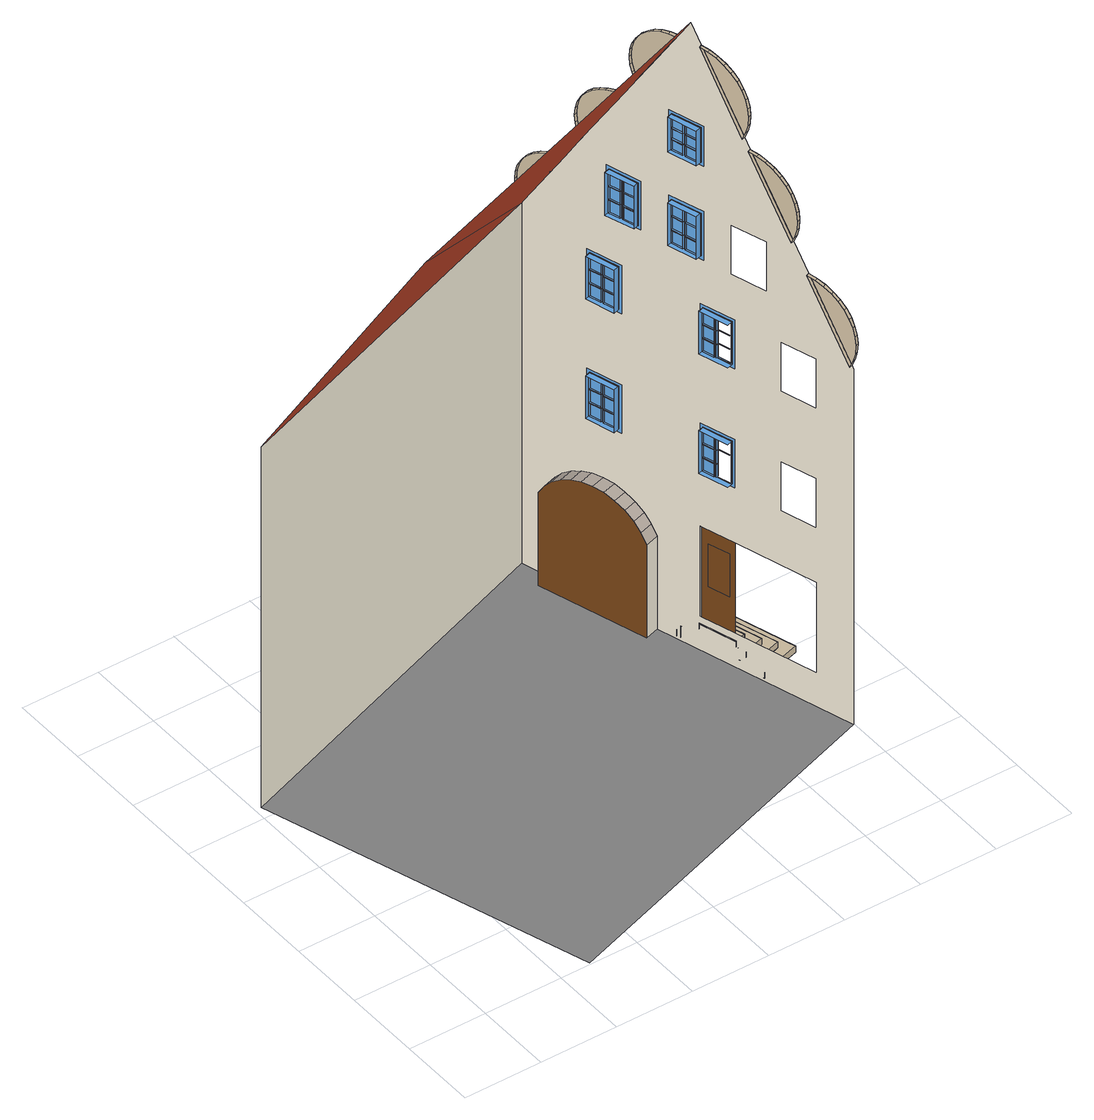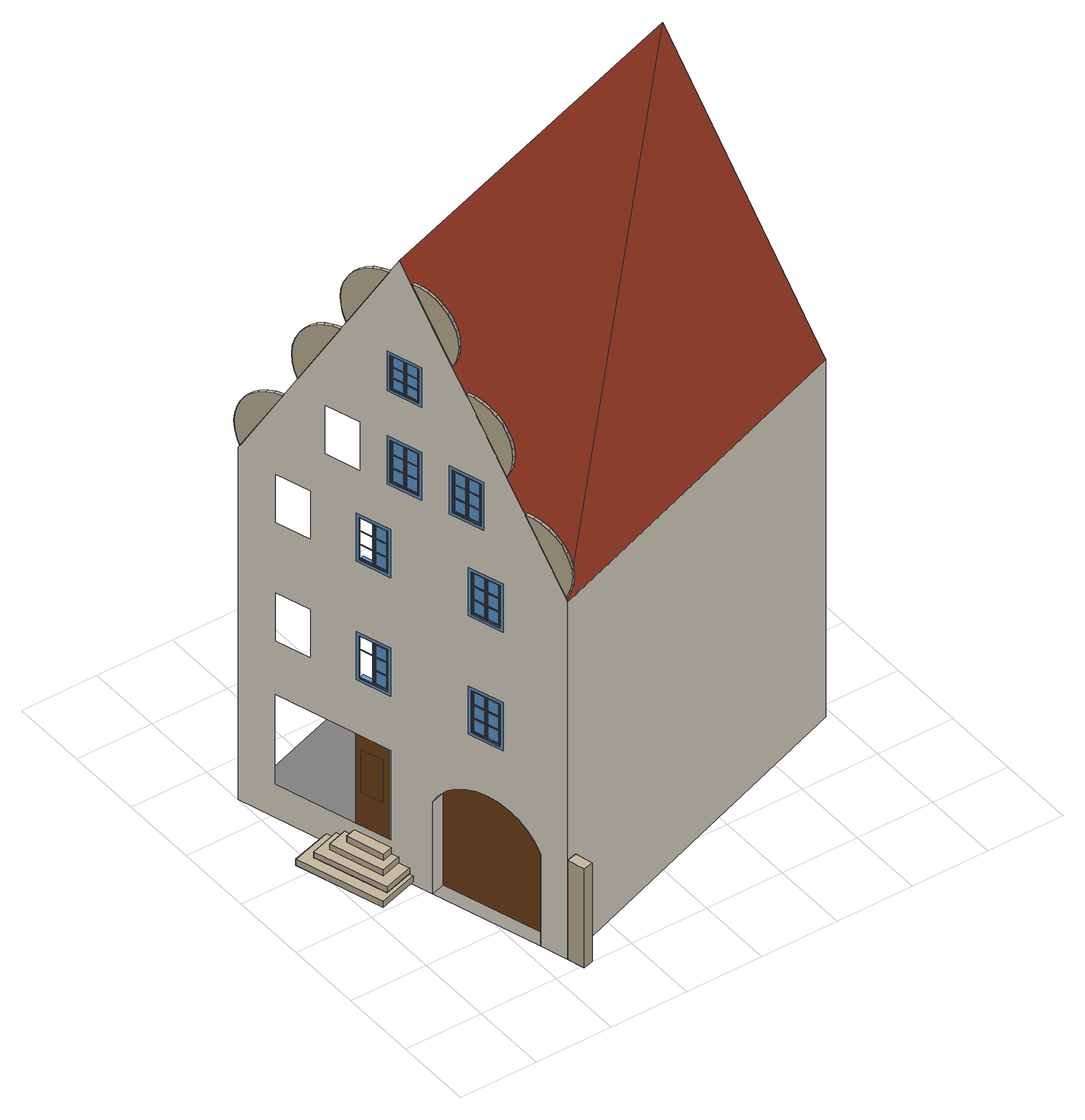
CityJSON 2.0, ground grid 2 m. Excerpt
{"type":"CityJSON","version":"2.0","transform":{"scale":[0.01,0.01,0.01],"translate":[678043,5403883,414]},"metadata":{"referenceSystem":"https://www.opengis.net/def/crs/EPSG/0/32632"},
"CityObjects":{
"building1":{"type":"Building","attributes":{"name":"building","dataAvailable":"Sufficient","opendrive_identifier_modelDate":"13-06-17","opendrive_identifier_modelName":"892_SAVe_Ingolstadt","opendrive_identifier_modelVendor":"3D Mapping Solutions","opendrive_identifier_roadObjectName":"building","opendrive_identifier_sourceFileName":"2019-11-29_SAVe_Ingolstadt_Prio5","opendrive_roadObject_dynamic":"false","opendrive_roadObject_orientation":"none","opendrive_roadObject_type":"BUILDING","opendrive_road_length":"211.9635830812","opendrive_road_rule":"RIGHTHANDTRAFFIC","measuredHeight":17.3},"children":["building1-1","building1-2","building1-3"],"geometry":[{"type":"MultiSurface","lod":"3","boundaries":[[[0,1,2,3]],[[4,2,1,0,5]],[[6,7,8,9,10,11,4,5]],[[3,12,13,14,15,16,17,18,0]],[[19,20,21,22,23,24,25,26,27,28,29,30,31,8,7]],[[6,32,33,19,34,7]],[[8,35,31,36,37,9]],[[38,20,19,33]],[[39,21,20,38]],[[40,22,21,39]],[[41,23,22,40]],[[42,24,23,41]],[[9,8,7,6]],[[43,25,24,42]],[[44,26,25,43]],[[45,27,26,44]],[[46,28,27,45]],[[47,29,28,46]],[[48,30,29,47]],[[36,31,30,48]],[[49,50,51,52]],[[53,54,55,56]],[[50,57,58,51]],[[54,59,60,55]],[[61,49,52,62]],[[63,53,56,64]],[[65,66,67,68]],[[57,61,62,58]],[[59,63,64,60]],[[66,69,70,67]],[[71,65,68,72]],[[69,71,72,70]],[[73,74,75,76]],[[77,78,79,80]],[[74,81,82,75]],[[78,83,84,79]],[[85,73,76,86]],[[87,77,80,88]],[[81,85,86,82]],[[83,87,88,84]],[[89,90,91,92]],[[93,94,95,96]],[[90,97,98,91]],[[94,99,100,95]],[[101,89,92,102]],[[103,93,96,104]],[[105,106,107,108]],[[109,110,111,112]],[[113,114,115,116]],[[117,118,119,120]],[[121,122,123,124]],[[125,126,127,128]],[[114,129,130,115]],[[110,131,132,111]],[[106,133,134,107]],[[126,135,136,127]],[[122,137,138,123]],[[118,139,140,119]],[[141,105,108,142]],[[143,109,112,144]],[[145,113,116,146]],[[147,117,120,148]],[[149,121,124,150]],[[151,125,128,152]],[[131,143,144,132]],[[129,145,146,130]],[[133,141,142,134]],[[137,149,150,138]],[[135,151,152,136]],[[139,147,148,140]],[[153,154,155,156]],[[157,158,159,160]],[[161,162,163,164]],[[165,166,167,168]],[[169,170,171,172]],[[173,174,175,176]],[[177,178,179,180]],[[181,182,183,184]],[[185,186,187,188]],[[162,189,190,163]],[[158,191,192,159]],[[154,193,194,155]],[[174,195,196,175]],[[170,197,198,171]],[[166,199,200,167]],[[201,161,164,202]],[[203,157,160,204]],[[205,153,156,206]],[[207,173,176,208]],[[209,169,172,210]],[[211,165,168,212]],[[186,213,214,187]],[[182,215,216,183]],[[178,217,218,179]],[[191,203,204,192]],[[193,205,206,194]],[[189,201,202,190]],[[197,209,210,198]],[[199,211,212,200]],[[195,207,208,196]],[[219,177,180,220]],[[221,181,184,222]],[[223,185,188,224]],[[225,226,227,228]],[[229,230,231,232]],[[233,234,235,236]],[[215,221,222,216]],[[213,223,224,214]],[[217,219,220,218]],[[234,237,238,235]],[[230,239,240,231]],[[226,241,242,227]],[[243,233,236,244]],[[245,229,232,246]],[[247,225,228,248]],[[239,245,246,240]],[[241,247,248,242]],[[237,243,244,238]],[[249,250,251,252]],[[253,254,255,256]],[[257,258,259,260]],[[261,262,263,264]],[[265,266,267,268]],[[269,270,271,272]],[[258,273,274,259]],[[254,275,276,255]],[[250,277,278,251]],[[270,279,280,271]],[[266,281,282,267]],[[262,283,284,263]],[[285,249,252,286]],[[287,253,256,288]],[[289,257,260,290]],[[291,261,264,292]],[[293,265,268,294]],[[295,269,272,296]],[[297,298,299,300]],[[301,302,303,304]],[[305,306,307,308]],[[309,310,311,312]],[[313,314,315,316]],[[317,318,319,320]],[[275,287,288,276]],[[273,289,290,274]],[[277,285,286,278]],[[281,293,294,282]],[[279,295,296,280]],[[283,291,292,284]],[[306,321,322,307]],[[302,323,324,303]],[[298,325,326,299]],[[318,327,328,319]],[[314,329,330,315]],[[310,331,332,311]],[[333,305,308,334]],[[335,301,304,336]],[[337,297,300,338]],[[339,317,320,340]],[[341,313,316,342]],[[343,309,312,344]],[[323,335,336,324]],[[325,337,338,326]],[[321,333,334,322]],[[329,341,342,330]],[[331,343,344,332]],[[327,339,340,328]],[[345,346,347,348]],[[349,350,351,352]],[[353,354,355,356]],[[357,358,359,360]],[[361,362,363,364]],[[365,366,367,368]],[[354,369,370,355]],[[350,371,372,351]],[[346,373,374,347]],[[366,375,376,367]],[[362,377,378,363]],[[358,379,380,359]],[[381,345,348,382]],[[383,349,352,384]],[[385,353,356,386]],[[387,357,360,388]],[[389,361,364,390]],[[391,365,368,392]],[[393,394,395,396]],[[397,398,399,400]],[[401,402,403,404]],[[405,406,407,408]],[[409,410,411,412]],[[413,414,415,416]],[[371,383,384,372]],[[369,385,386,370]],[[373,381,382,374]],[[377,389,390,378]],[[375,391,392,376]],[[379,387,388,380]],[[113,114,129,145]],[[143,109,110,131]],[[141,105,106,133]],[[125,126,135,151]],[[149,121,122,137]],[[147,117,118,139]],[[157,158,191,203]],[[201,161,162,189]],[[205,153,154,193]],[[169,170,197,209]],[[207,173,174,195]],[[211,165,166,199]],[[185,186,213,223]],[[221,181,182,215]],[[219,177,178,217]],[[229,230,239,245]],[[243,233,234,237]],[[247,225,226,241]],[[257,258,273,289]],[[287,253,254,275]],[[285,249,250,277]],[[269,270,279,295]],[[293,265,266,281]],[[291,261,262,283]],[[301,302,323,335]],[[333,305,306,321]],[[337,297,298,325]],[[313,314,329,341]],[[339,317,318,327]],[[343,309,310,331]],[[353,354,369,385]],[[383,349,350,371]],[[381,345,346,373]],[[365,366,375,391]],[[389,361,362,377]],[[387,357,358,379]],[[106,105,417,418]],[[110,109,419,420]],[[114,113,421,422]],[[118,117,423,424]],[[122,121,425,426]],[[126,125,427,428]],[[105,141,429,417]],[[113,145,430,421]],[[109,143,431,419]],[[117,147,432,423]],[[125,151,433,427]],[[121,149,434,425]],[[129,114,422,435]],[[131,110,420,436]],[[133,106,418,437]],[[135,126,428,438]],[[137,122,426,439]],[[139,118,424,440]],[[141,133,437,429]],[[143,131,436,431]],[[145,129,435,430]],[[147,139,440,432]],[[149,137,439,434]],[[151,135,438,433]],[[162,161,441,442]],[[154,153,443,444]],[[158,157,445,446]],[[174,173,447,448]],[[166,165,449,450]],[[170,169,451,452]],[[178,177,453,454]],[[182,181,455,456]],[[186,185,457,458]],[[153,205,459,443]],[[161,201,460,441]],[[157,203,461,445]],[[165,211,462,449]],[[173,207,463,447]],[[169,209,464,451]],[[191,158,446,465]],[[193,154,444,466]],[[189,162,442,467]],[[197,170,452,468]],[[199,166,450,469]],[[195,174,448,470]],[[177,219,471,453]],[[185,223,472,457]],[[181,221,473,455]],[[213,186,458,474]],[[215,182,456,475]],[[217,178,454,476]],[[205,193,466,459]],[[203,191,465,461]],[[201,189,467,460]],[[211,199,469,462]],[[209,197,468,464]],[[207,195,470,463]],[[219,217,476,471]],[[221,215,475,473]],[[223,213,474,472]],[[234,233,477,478]],[[226,225,479,480]],[[230,229,481,482]],[[225,247,483,479]],[[233,243,484,477]],[[229,245,485,481]],[[239,230,482,486]],[[241,226,480,487]],[[237,234,478,488]],[[247,241,487,483]],[[245,239,486,485]],[[243,237,488,484]],[[250,249,489,490]],[[254,253,491,492]],[[258,257,493,494]],[[262,261,495,496]],[[266,265,497,498]],[[270,269,499,500]],[[249,285,501,489]],[[257,289,502,493]],[[253,287,503,491]],[[261,291,504,495]],[[269,295,505,499]],[[265,293,506,497]],[[273,258,494,507]],[[275,254,492,508]],[[277,250,490,509]],[[279,270,500,510]],[[281,266,498,511]],[[283,262,496,512]],[[285,277,509,501]],[[287,275,508,503]],[[289,273,507,502]],[[291,283,512,504]],[[293,281,511,506]],[[295,279,510,505]],[[306,305,513,514]],[[298,297,515,516]],[[302,301,517,518]],[[318,317,519,520]],[[310,309,521,522]],[[314,313,523,524]],[[525,526,527,528],[430,435,422,421],[437,418,417,429],[436,420,419,431]],[[529,530,531,532],[433,438,428,427],[440,424,423,432],[439,426,425,434]],[[297,337,533,515]],[[305,333,534,513]],[[301,335,535,517]],[[309,343,536,521]],[[317,339,537,519]],[[313,341,538,523]],[[323,302,518,539]],[[325,298,516,540]],[[321,306,514,541]],[[329,314,524,542]],[[331,310,522,543]],[[327,318,520,544]],[[61,49,50,57],[545,546,547,548],[525,528,527,526]],[[63,53,54,59],[549,550,551,552],[529,532,531,530]],[[337,325,540,533]],[[335,323,539,535]],[[333,321,541,534]],[[343,331,543,536]],[[341,329,542,538]],[[339,327,544,537]],[[545,548,547,546],[461,465,446,445],[466,444,443,459],[467,442,441,460]],[[549,552,551,550],[464,468,452,451],[469,450,449,462],[470,448,447,463]],[[346,345,553,554]],[[350,349,555,556]],[[354,353,557,558]],[[358,357,559,560]],[[362,361,561,562]],[[366,365,563,564]],[[565,566,567,568],[472,474,458,457],[476,454,453,471],[475,456,455,473]],[[345,381,569,553]],[[353,385,570,557]],[[349,383,571,555]],[[357,387,572,559]],[[365,391,573,563]],[[361,389,574,561]],[[369,354,558,575]],[[371,350,556,576]],[[373,346,554,577]],[[375,366,564,578]],[[377,362,562,579]],[[379,358,560,580]],[[381,373,577,569]],[[383,371,576,571]],[[385,369,575,570]],[[387,379,580,572]],[[389,377,579,574]],[[391,375,578,573]],[[71,65,66,69],[581,582,583,584],[565,568,567,566]],[[402,401,585,586]],[[394,393,587,588]],[[398,397,589,590]],[[414,413,591,592]],[[406,405,593,594]],[[410,409,595,596]],[[581,584,583,582],[485,486,482,481],[487,480,479,483],[488,478,477,484]],[[397,597,598,589]],[[405,599,600,593]],[[413,601,602,591]],[[409,603,604,595]],[[605,606,607,608],[502,507,494,493],[509,490,489,501],[508,492,491,503]],[[609,610,611,612],[505,510,500,499],[512,496,495,504],[511,498,497,506]],[[85,73,74,81],[613,614,615,616],[605,608,607,606]],[[87,77,78,83],[617,618,619,620],[609,612,611,610]],[[613,616,615,614],[535,539,518,517],[540,516,515,533],[541,514,513,534]],[[617,620,619,618],[538,542,524,523],[543,522,521,536],[544,520,519,537]],[[621,622,623,624],[570,575,558,557],[577,554,553,569],[576,556,555,571]],[[625,626,627,628],[573,578,564,563],[580,560,559,572],[579,562,561,574]],[[50,49,629,630]],[[54,53,631,632]],[[101,89,90,97],[633,634,635,636],[621,624,623,622]],[[103,93,94,99],[637,638,639,640],[625,628,627,626]],[[49,61,641,629]],[[53,63,642,631]],[[66,65,643,644]],[[57,50,630,645]],[[59,54,632,646]],[[61,57,645,641]],[[63,59,646,642]],[[65,71,647,643]],[[69,66,644,648]],[[71,69,648,647]],[[74,73,649,650]],[[78,77,651,652]],[[73,85,653,649]],[[77,87,654,651]],[[81,74,650,655]],[[83,78,652,656]],[[657,658,659,660],[630,629,641,645]],[[661,662,663,664],[632,631,642,646]],[[85,81,655,653]],[[87,83,656,654]],[[90,89,665,666]],[[94,93,667,668]],[[669,670,671,672],[644,643,647,648]],[[89,101,673,665]],[[93,103,674,667]],[[97,90,666,675]],[[99,94,668,676]],[[18,17,16,15,14,13,12,677,678,679,680,681,682,683,684,685,686,10,9,37,36,48,47,46,45,44,43,42,41,40,39,38,33,32,6,5,0],[687,688,689,690],[691,692,693,694],[695,696,697,698],[670,669,672,671],[658,657,660,659],[664,663,662,661],[699,700,701,702],[703,704,705,706],[707,708,709,710],[711,712,713,714],[715,716,717,718,719,720,721,722,723,724]],[[692,691,694,693],[650,649,653,655]],[[695,698,697,696],[652,651,654,656]],[[718,721,720,719]],[[718,717,722,721],[725,726,727,728]],[[728,727,726,725]],[[708,707,710,709],[666,665,673,675]],[[699,702,701,700],[668,667,674,676]]],"semantics":{"surfaces":[{"type":"RoofSurface"},{"type":"WallSurface"},{"type":"GroundSurface"},{"type":"Door"},{"type":"OuterCeilingSurface"},{"type":"OuterFloorSurface"},{"type":"Window"}],"values":[0,1,2,0,3,1,1,4,4,4,4,4,5,4,4,4,4,4,4,4,6,6,6,6,6,6,6,6,6,6,6,6,6,6,6,6,6,6,6,6,6,6,6,6,6,6,6,6,6,6,6,6,6,6,6,6,6,6,6,6,6,6,6,6,6,6,6,6,6,6,6,6,6,6,6,6,6,6,6,6,6,6,6,6,6,6,6,6,6,6,6,6,6,6,6,6,6,6,6,6,6,6,6,6,6,6,6,6,6,6,6,6,6,6,6,6,6,6,6,6,6,6,6,6,6,6,6,6,6,6,6,6,6,6,6,6,6,6,6,6,6,6,6,6,6,6,6,6,6,6,6,6,6,6,6,6,6,6,6,6,6,6,6,6,6,6,6,6,6,6,6,6,6,6,6,6,6,6,6,6,6,6,6,6,6,6,6,6,6,6,6,6,6,6,6,6,6,6,6,6,6,6,6,6,6,6,6,6,6,6,6,6,6,6,6,6,6,6,6,6,6,6,6,6,6,6,6,6,6,6,6,6,6,6,6,6,6,6,6,6,6,6,6,6,6,6,6,6,6,6,6,6,6,6,6,6,6,6,6,6,6,6,6,6,6,6,6,6,6,6,6,6,6,6,6,6,6,6,6,6,6,6,6,6,6,6,6,6,6,6,6,6,6,6,6,6,6,6,6,6,6,6,6,6,6,6,6,6,6,6,6,6,6,6,6,6,6,6,6,6,6,6,6,6,6,6,6,6,6,6,6,6,6,6,6,6,6,6,6,6,6,6,6,6,6,6,6,6,6,6,6,6,6,6,6,6,6,6,6,6,6,6,6,6,6,6,6,6,6,6,6,6,6,6,6,6,6,6,6,6,6,6,6,6,6,6,6,6,6,6,6,6,6,6,6,6,6,6,6,6,6,6,6,6,6,6,6,6,6,6,6,6,6,6,6,6,6,6,6,6,6,6,6,6,6,6,6,6,6,6,6,6,6,6,1,6,6,1,3,3,6,6]}}]},
"building1-1":{"type":"BuildingInstallation","attributes":{"@cityeditor:layer":"Unclassified.LoD3"},"parents":["building1"],"geometry":[{"type":"MultiSurface","lod":"3","boundaries":[[[729,5,730,731]],[[732,733,734,735]],[[731,732,735,729]],[[5,734,733,730]],[[730,733,732,731]],[[735,734,5,729]]]}]},
"building1-2":{"type":"BuildingInstallation","attributes":{"@cityeditor:layer":"Unclassified.LoD3"},"parents":["building1"],"geometry":[{"type":"MultiSurface","lod":"3","boundaries":[[[736,678,737,738]],[[677,739,740,741,742,743,744,745,746,747,748,737,678]],[[749,743,742,750]],[[751,745,744,752]],[[753,754,14,755]],[[756,741,740,757]],[[758,746,745,751]],[[759,748,747,760]],[[760,747,746,758]],[[738,737,748,759]],[[752,744,743,749]],[[761,762,763,764]],[[765,766,767,768]],[[769,770,771,772]],[[773,16,15,774]],[[775,776,777,778]],[[779,780,776,775]],[[14,754,781,767,766,782,783,763,762,784,785,786,787]],[[755,14,787,788]],[[768,767,781,789]],[[790,783,782,791]],[[764,763,783,790]],[[750,742,741,756]],[[757,740,739,792]],[[793,794,770,769]],[[795,796,797,798]],[[772,771,799,800]],[[16,777,776,780,801,802,799,771,770,794,797,796,15]],[[803,802,801,804]],[[774,15,796,795]],[[804,801,780,779]],[[800,799,802,803]],[[805,806,807,808]],[[809,810,811,812]],[[813,814,815,816]],[[817,818,819,820]],[[821,822,823,824]],[[825,826,683,827]],[[827,683,685,828]],[[812,811,829,830]],[[831,832,833,834]],[[830,829,835,836]],[[816,815,837,838]],[[683,826,833,832,839,823,822,835,829,811,810,840,685]],[[807,806,819,818,841,842,843,844,837,815,814,845,17]],[[846,844,843,847]],[[847,843,842,848]],[[820,819,806,805]],[[848,842,841,849]],[[850,17,845,851]],[[808,807,17,850]],[[838,837,844,846]],[[849,841,818,817]],[[851,845,814,813]],[[852,853,854,855]],[[679,854,853,856,857,858,859,860,861,862,863,864,682]],[[865,864,863,866]],[[855,854,679,867]],[[868,682,864,865]],[[869,856,853,852]],[[866,863,862,870]],[[871,857,856,869]],[[798,797,794,793]],[[788,787,786,872]],[[778,777,16,773]],[[873,785,784,874]],[[791,782,766,765]],[[872,786,785,873]],[[874,784,762,761]],[[789,781,754,753]],[[828,685,840,875]],[[875,840,810,809]],[[876,858,857,871]],[[870,862,861,877]],[[834,833,826,825]],[[878,860,859,879]],[[867,679,682,868]],[[880,839,832,831]],[[824,823,839,880]],[[836,835,822,821]],[[877,861,860,878]],[[879,859,858,876]],[[881,677,678,736]],[[792,739,677,881]]]}]},
"building1-3":{"type":"BuildingInstallation","attributes":{"@cityeditor:layer":"Unclassified.LoD3"},"parents":["building1"],"geometry":[{"type":"MultiSurface","lod":"3","boundaries":[[[882,883,884,885]],[[886,887,888,889]],[[890,891,892,893,894,895,896,897]],[[886,889,882,885,898,899]],[[900,883,882,889,888,901,902,903]],[[888,887,904,901]],[[905,906,907,908,909]],[[884,883,900,910]],[[911,909,908,912]],[[899,886,897,896,885,898]],[[912,908,907,913]],[[914,906,907,913]],[[892,915,916,893]],[[887,890,897,886]],[[902,917,918,903]],[[891,919,915,892]],[[914,920,911,912,913]],[[910,900,903,918]],[[893,916,921,894]],[[917,904,887,886,899,898,885,884,910,918]],[[885,896,895,884]],[[898,885,884,922]],[[901,904,917,902]],[[916,915,919,905,909,911,920,921]],[[899,886,887,923]]]}]}
},
"vertices":[
[942,1161,1078],[934,1159,1078],[17,833,1078],[148,419,1807],[17,833,77],[942,1161,77],[963,1091,77],[927,1080,77],[1011,803,77],[1047,814,77],[1199,313,77],[279,5,77],[1073,729,1807],[1064,759,1756],[1032,864,1579],[1021,899,1521],[989,1004,1344],[975,1051,1264],[943,1157,1086],[927,1080,335],[931,1065,361],[937,1046,383],[944,1023,401],[952,998,414],[960,970,423],[969,942,425],[978,913,423],[986,886,414],[994,860,401],[1001,837,383],[1006,818,361],[1011,803,335],[963,1091,98],[963,1091,335],[927,1080,98],[1011,803,98],[1047,814,335],[1047,814,98],[968,1076,361],[973,1057,383],[980,1034,401],[988,1008,414],[996,981,423],[1005,953,425],[1014,924,423],[1022,897,414],[1030,871,401],[1037,848,383],[1042,829,361],[993,986,581],[993,986,700],[980,982,700],[980,982,581],[993,986,913],[993,986,1032],[980,982,1032],[980,982,913],[1015,912,700],[1002,908,700],[1015,912,1032],[1002,908,1032],[1015,912,581],[1002,908,581],[1015,912,913],[1002,908,913],[1008,937,1172],[1008,937,1291],[995,933,1291],[995,933,1172],[1030,863,1291],[1018,859,1291],[1030,863,1172],[1018,859,1172],[1056,777,1172],[1056,777,1291],[1044,773,1291],[1044,773,1172],[1056,777,1432],[1056,777,1529],[1044,773,1529],[1044,773,1432],[1079,703,1291],[1066,699,1291],[1079,703,1529],[1066,699,1529],[1079,703,1172],[1066,699,1172],[1079,703,1432],[1066,699,1432],[1081,697,581],[1081,697,700],[1068,693,700],[1068,693,581],[1081,697,913],[1081,697,1032],[1068,693,1032],[1068,693,913],[1103,623,700],[1090,619,700],[1103,623,1032],[1090,619,1032],[1103,623,581],[1090,619,581],[1103,623,913],[1090,619,913],[992,982,623],[992,982,659],[988,981,659],[988,981,623],[992,982,585],[992,982,621],[988,981,621],[988,981,585],[992,982,661],[992,982,696],[988,981,696],[988,981,661],[992,982,955],[992,982,991],[988,981,991],[988,981,955],[992,982,917],[992,982,953],[988,981,953],[988,981,917],[992,982,993],[992,982,1029],[988,981,1029],[988,981,993],[1001,951,696],[998,950,696],[1001,951,621],[998,950,621],[1001,951,659],[998,950,659],[1001,951,1029],[998,950,1029],[1001,951,953],[998,950,953],[1001,951,991],[998,950,991],[1001,951,623],[998,950,623],[1001,951,585],[998,950,585],[1001,951,661],[998,950,661],[1001,951,955],[998,950,955],[1001,951,917],[998,950,917],[1001,951,993],[998,950,993],[1003,946,623],[1003,946,659],[999,945,659],[999,945,623],[1003,946,661],[1003,946,696],[999,945,696],[999,945,661],[1003,946,585],[1003,946,621],[999,945,621],[999,945,585],[1003,946,955],[1003,946,991],[999,945,991],[999,945,955],[1003,946,993],[1003,946,1029],[999,945,1029],[999,945,993],[1003,946,917],[1003,946,953],[999,945,953],[999,945,917],[1007,932,1214],[1007,932,1250],[1003,931,1250],[1003,931,1214],[1007,932,1176],[1007,932,1212],[1003,931,1212],[1003,931,1176],[1007,932,1251],[1007,932,1287],[1003,931,1287],[1003,931,1251],[1012,915,621],[1009,914,621],[1012,915,696],[1009,914,696],[1012,915,659],[1009,914,659],[1012,915,953],[1009,914,953],[1012,915,1029],[1009,914,1029],[1012,915,991],[1009,914,991],[1012,915,585],[1009,914,585],[1012,915,661],[1009,914,661],[1012,915,623],[1009,914,623],[1012,915,917],[1009,914,917],[1012,915,993],[1009,914,993],[1012,915,955],[1009,914,955],[1016,902,1287],[1013,901,1287],[1016,902,1212],[1013,901,1212],[1016,902,1250],[1013,901,1250],[1016,902,1214],[1013,901,1214],[1016,902,1176],[1013,901,1176],[1016,902,1251],[1013,901,1251],[1018,896,1214],[1018,896,1250],[1014,895,1250],[1014,895,1214],[1018,896,1251],[1018,896,1287],[1014,895,1287],[1014,895,1251],[1018,896,1176],[1018,896,1212],[1014,895,1212],[1014,895,1176],[1027,866,1212],[1024,865,1212],[1027,866,1287],[1024,865,1287],[1027,866,1250],[1024,865,1250],[1027,866,1176],[1024,865,1176],[1027,866,1251],[1024,865,1251],[1027,866,1214],[1024,865,1214],[1056,773,1214],[1056,773,1250],[1052,771,1250],[1052,771,1214],[1056,773,1176],[1056,773,1212],[1052,771,1212],[1052,771,1176],[1056,773,1251],[1056,773,1287],[1052,771,1287],[1052,771,1251],[1056,773,1466],[1056,773,1495],[1052,771,1495],[1052,771,1466],[1056,773,1435],[1056,773,1464],[1052,771,1464],[1052,771,1435],[1056,773,1496],[1056,773,1526],[1052,771,1526],[1052,771,1496],[1065,742,1287],[1061,741,1287],[1065,742,1212],[1061,741,1212],[1065,742,1250],[1061,741,1250],[1065,742,1526],[1061,741,1526],[1065,742,1464],[1061,741,1464],[1065,742,1495],[1061,741,1495],[1065,742,1214],[1061,741,1214],[1065,742,1176],[1061,741,1176],[1065,742,1251],[1061,741,1251],[1065,742,1466],[1061,741,1466],[1065,742,1435],[1061,741,1435],[1065,742,1496],[1061,741,1496],[1067,737,1214],[1067,737,1250],[1063,736,1250],[1063,736,1214],[1067,737,1251],[1067,737,1287],[1063,736,1287],[1063,736,1251],[1067,737,1176],[1067,737,1212],[1063,736,1212],[1063,736,1176],[1067,737,1466],[1067,737,1495],[1063,736,1495],[1063,736,1466],[1067,737,1496],[1067,737,1526],[1063,736,1526],[1063,736,1496],[1067,737,1435],[1067,737,1464],[1063,736,1464],[1063,736,1435],[1076,706,1212],[1072,705,1212],[1076,706,1287],[1072,705,1287],[1076,706,1250],[1072,705,1250],[1076,706,1464],[1072,705,1464],[1076,706,1526],[1072,705,1526],[1076,706,1495],[1072,705,1495],[1076,706,1176],[1072,705,1176],[1076,706,1251],[1072,705,1251],[1076,706,1214],[1072,705,1214],[1076,706,1435],[1072,705,1435],[1076,706,1496],[1072,705,1496],[1076,706,1466],[1072,705,1466],[1080,693,623],[1080,693,659],[1076,692,659],[1076,692,623],[1080,693,585],[1080,693,621],[1076,692,621],[1076,692,585],[1080,693,661],[1080,693,696],[1076,692,696],[1076,692,661],[1080,693,955],[1080,693,991],[1076,692,991],[1076,692,955],[1080,693,917],[1080,693,953],[1076,692,953],[1076,692,917],[1080,693,993],[1080,693,1029],[1076,692,1029],[1076,692,993],[1089,662,696],[1085,661,696],[1089,662,621],[1085,661,621],[1089,662,659],[1085,661,659],[1089,662,1029],[1085,661,1029],[1089,662,953],[1085,661,953],[1089,662,991],[1085,661,991],[1089,662,623],[1085,661,623],[1089,662,585],[1085,661,585],[1089,662,661],[1085,661,661],[1089,662,955],[1085,661,955],[1089,662,917],[1085,661,917],[1089,662,993],[1085,661,993],[1091,657,623],[1091,657,659],[1087,656,659],[1087,656,623],[1091,657,661],[1091,657,696],[1087,656,696],[1087,656,661],[1091,657,585],[1091,657,621],[1087,656,621],[1087,656,585],[1091,657,955],[1091,657,991],[1087,656,991],[1087,656,955],[1091,657,993],[1091,657,1029],[1087,656,1029],[1087,656,993],[1091,657,917],[1091,657,953],[1087,656,953],[1087,656,917],[994,982,623],[994,982,659],[994,982,585],[994,982,621],[994,982,661],[994,982,696],[994,982,955],[994,982,991],[994,982,917],[994,982,953],[994,982,993],[994,982,1029],[1003,952,623],[1003,952,661],[1003,952,585],[1003,952,955],[1003,952,993],[1003,952,917],[1003,952,696],[1003,952,621],[1003,952,659],[1003,952,1029],[1003,952,953],[1003,952,991],[1005,946,585],[1005,946,621],[1005,946,623],[1005,946,659],[1005,946,661],[1005,946,696],[1005,946,917],[1005,946,953],[1005,946,955],[1005,946,991],[1005,946,993],[1005,946,1029],[1009,933,1214],[1009,933,1250],[1009,933,1176],[1009,933,1212],[1009,933,1251],[1009,933,1287],[1014,916,623],[1014,916,585],[1014,916,661],[1014,916,955],[1014,916,917],[1014,916,993],[1014,916,696],[1014,916,659],[1014,916,621],[1014,916,1029],[1014,916,991],[1014,916,953],[1018,902,1214],[1018,902,1251],[1018,902,1176],[1018,902,1287],[1018,902,1212],[1018,902,1250],[1020,897,1176],[1020,897,1212],[1020,897,1214],[1020,897,1250],[1020,897,1251],[1020,897,1287],[1029,866,1214],[1029,866,1176],[1029,866,1251],[1029,866,1287],[1029,866,1250],[1029,866,1212],[1057,773,1214],[1057,773,1250],[1057,773,1176],[1057,773,1212],[1057,773,1251],[1057,773,1287],[1057,773,1466],[1057,773,1495],[1057,773,1435],[1057,773,1464],[1057,773,1496],[1057,773,1526],[1067,742,1214],[1067,742,1251],[1067,742,1176],[1067,742,1466],[1067,742,1496],[1067,742,1435],[1067,742,1287],[1067,742,1212],[1067,742,1250],[1067,742,1526],[1067,742,1464],[1067,742,1495],[1068,737,1176],[1068,737,1212],[1068,737,1214],[1068,737,1250],[1068,737,1251],[1068,737,1287],[1068,737,1435],[1068,737,1464],[1068,737,1466],[1068,737,1495],[1068,737,1496],[1068,737,1526],[993,984,584],[993,984,698],[1004,950,698],[1004,950,584],[993,984,916],[993,984,1030],[1004,950,1030],[1004,950,916],[1078,707,1214],[1078,707,1176],[1078,707,1251],[1078,707,1466],[1078,707,1435],[1078,707,1496],[1078,707,1287],[1078,707,1250],[1078,707,1212],[1078,707,1526],[1078,707,1495],[1078,707,1464],[1004,948,584],[1015,914,584],[1015,914,698],[1004,948,698],[1004,948,916],[1015,914,916],[1015,914,1030],[1004,948,1030],[1082,693,623],[1082,693,659],[1082,693,585],[1082,693,621],[1082,693,661],[1082,693,696],[1082,693,955],[1082,693,991],[1082,693,917],[1082,693,953],[1082,693,993],[1082,693,1029],[1008,934,1175],[1008,934,1289],[1019,901,1289],[1019,901,1175],[1091,663,623],[1091,663,661],[1091,663,585],[1091,663,955],[1091,663,993],[1091,663,917],[1091,663,696],[1091,663,621],[1091,663,659],[1091,663,1029],[1091,663,953],[1091,663,991],[1019,899,1175],[1030,865,1175],[1030,865,1289],[1019,899,1289],[1093,658,585],[1093,658,621],[1093,658,623],[1093,658,659],[1093,658,661],[1093,658,696],[1093,658,917],[1093,658,953],[1093,658,955],[1093,658,991],[1093,658,993],[1093,658,1029],[1100,626,661],[1102,627,661],[1100,626,955],[1102,627,955],[1100,626,917],[1102,627,917],[1100,626,993],[1102,627,993],[1057,775,1175],[1057,775,1289],[1067,741,1289],[1067,741,1175],[1057,775,1434],[1057,775,1527],[1067,741,1527],[1067,741,1434],[1068,739,1175],[1078,705,1175],[1078,705,1289],[1068,739,1289],[1068,739,1434],[1078,705,1434],[1078,705,1527],[1068,739,1527],[1081,695,584],[1081,695,698],[1091,661,698],[1091,661,584],[1081,695,916],[1081,695,1030],[1091,661,1030],[1091,661,916],[995,987,581],[995,987,700],[995,987,913],[995,987,1032],[1092,659,584],[1102,625,584],[1102,625,698],[1092,659,698],[1092,659,916],[1102,625,916],[1102,625,1030],[1092,659,1030],[1017,913,581],[1017,913,913],[1010,937,1172],[1010,937,1291],[1017,913,700],[1017,913,1032],[1032,863,1172],[1032,863,1291],[1058,777,1172],[1058,777,1291],[1058,777,1432],[1058,777,1529],[1081,703,1172],[1081,703,1432],[1081,703,1291],[1081,703,1529],[992,994,573],[992,994,708],[1019,905,708],[1019,905,573],[992,994,905],[992,994,1040],[1019,905,1040],[1019,905,905],[1082,698,581],[1082,698,700],[1082,698,913],[1082,698,1032],[1007,945,1164],[1007,945,1299],[1034,856,1299],[1034,856,1164],[1105,624,581],[1105,624,913],[1105,624,700],[1105,624,1032],[1081,702,1759],[1115,591,1561],[1119,577,1535],[1136,521,1436],[1153,466,1338],[1153,466,1337],[1164,428,1269],[1198,318,1071],[1198,317,1071],[1199,313,1063],[1131,536,1164],[1131,536,1299],[1104,625,1299],[1104,625,1164],[1056,785,1299],[1056,785,1164],[1083,696,1164],[1083,696,1299],[1056,785,1425],[1083,696,1425],[1083,696,1536],[1056,785,1536],[1080,705,905],[1107,616,905],[1107,616,1040],[1080,705,1040],[1143,498,1040],[1143,498,905],[1170,410,905],[1170,410,1040],[1080,705,708],[1080,705,573],[1107,616,573],[1107,616,708],[1170,410,573],[1170,410,708],[1143,498,708],[1143,498,573],[1170,408,421],[1108,612,421],[1107,615,421],[1081,701,421],[1080,705,421],[1080,705,171],[1081,701,171],[1107,615,171],[1108,612,171],[1170,408,171],[1086,684,383],[1086,684,264],[1103,629,264],[1103,629,383],
[930,1205,77],[915,1154,77],[904,1198,77],[904,1198,354],[915,1154,354],[942,1161,354],[930,1205,354],
[1107,589,1561],[1118,583,1582],[1110,581,1582],[1089,680,1756],[1095,660,1749],[1102,641,1739],[1108,623,1726],[1113,608,1710],[1116,596,1691],[1119,586,1671],[1121,580,1649],[1121,578,1627],[1120,579,1604],[1105,605,1710],[1100,621,1726],[1112,584,1671],[1109,593,1692],[1021,870,1599],[1028,872,1599],[1024,861,1579],[1094,638,1739],[1088,657,1750],[1113,578,1649],[1113,576,1604],[1114,575,1627],[1031,832,1732],[1038,834,1732],[1033,849,1718],[1026,847,1718],[1018,874,1661],[1025,876,1662],[1025,879,1640],[1018,876,1640],[988,971,1497],[996,974,1497],[991,989,1483],[983,986,1482],[982,1001,1344],[1014,896,1521],[976,1014,1384],[984,1017,1384],[986,1012,1363],[978,1009,1363],[975,1016,1405],[983,1018,1405],[1026,877,1619],[1027,871,1682],[1030,861,1701],[1044,817,1744],[1050,799,1752],[1057,779,1756],[1064,759,1757],[1056,756,1756],[1019,875,1619],[1022,859,1701],[1019,868,1682],[1081,678,1756],[994,954,1508],[1001,957,1508],[1007,916,1521],[1014,919,1521],[1008,938,1516],[1000,936,1516],[987,1001,1466],[980,999,1465],[983,1016,1426],[984,1010,1447],[977,1008,1446],[975,1013,1426],[932,1162,1106],[940,1165,1106],[943,1157,1087],[935,1154,1086],[1196,302,1114],[1203,305,1114],[1204,304,1137],[1197,301,1137],[954,1088,1259],[961,1091,1259],[955,1110,1251],[947,1107,1251],[929,1168,1147],[936,1171,1148],[937,1170,1126],[930,1167,1126],[1192,319,1201],[1200,322,1201],[1196,334,1220],[1188,332,1220],[1164,404,1266],[1172,407,1266],[1157,425,1269],[1190,315,1071],[1204,307,1159],[1196,304,1159],[1178,364,1249],[1185,367,1249],[1179,386,1259],[1171,383,1259],[1202,313,1181],[1195,310,1181],[949,1127,1239],[942,1124,1239],[1191,350,1236],[1201,310,1092],[936,1169,1169],[938,1163,1189],[941,1154,1208],[944,1142,1225],[968,1071,1263],[937,1139,1225],[933,1151,1208],[931,1161,1189],[929,1166,1169],[967,1049,1264],[960,1069,1263],[1126,532,1526],[1133,535,1525],[1126,555,1532],[1119,553,1532],[1140,516,1515],[1146,498,1502],[1151,483,1486],[1154,471,1468],[1157,461,1447],[1159,455,1425],[1159,453,1403],[1158,454,1380],[1156,458,1358],[1148,456,1358],[1151,451,1381],[1111,574,1535],[1145,464,1338],[1132,513,1516],[1152,450,1403],[1138,496,1502],[1049,776,1756],[1043,796,1752],[1036,815,1744],[1194,307,1092],[1143,480,1486],[1151,453,1426],[1150,459,1447],[1147,468,1468],[1183,347,1236],[1074,699,1759],
[1200,589,85],[1123,565,85],[1123,565,102],[1200,589,102],[1142,777,102],[1065,754,102],[1065,754,85],[1142,777,85],[1065,754,118],[1074,726,118],[1126,742,118],[1168,603,118],[1116,587,118],[1123,565,118],[1200,589,118],[1142,777,118],[1185,635,102],[1156,731,102],[1130,540,85],[1062,764,85],[1166,796,85],[1234,571,85],[1062,764,102],[1079,707,134],[1079,707,148],[1079,707,151],[1106,716,151],[1106,716,134],[1130,540,102],[1135,620,134],[1135,620,151],[1108,612,151],[1108,612,148],[1126,742,134],[1168,603,134],[1166,796,102],[1234,571,102],[1074,726,134],[1108,612,134],[1116,587,134],[1108,612,102],[1079,707,102]
]}
